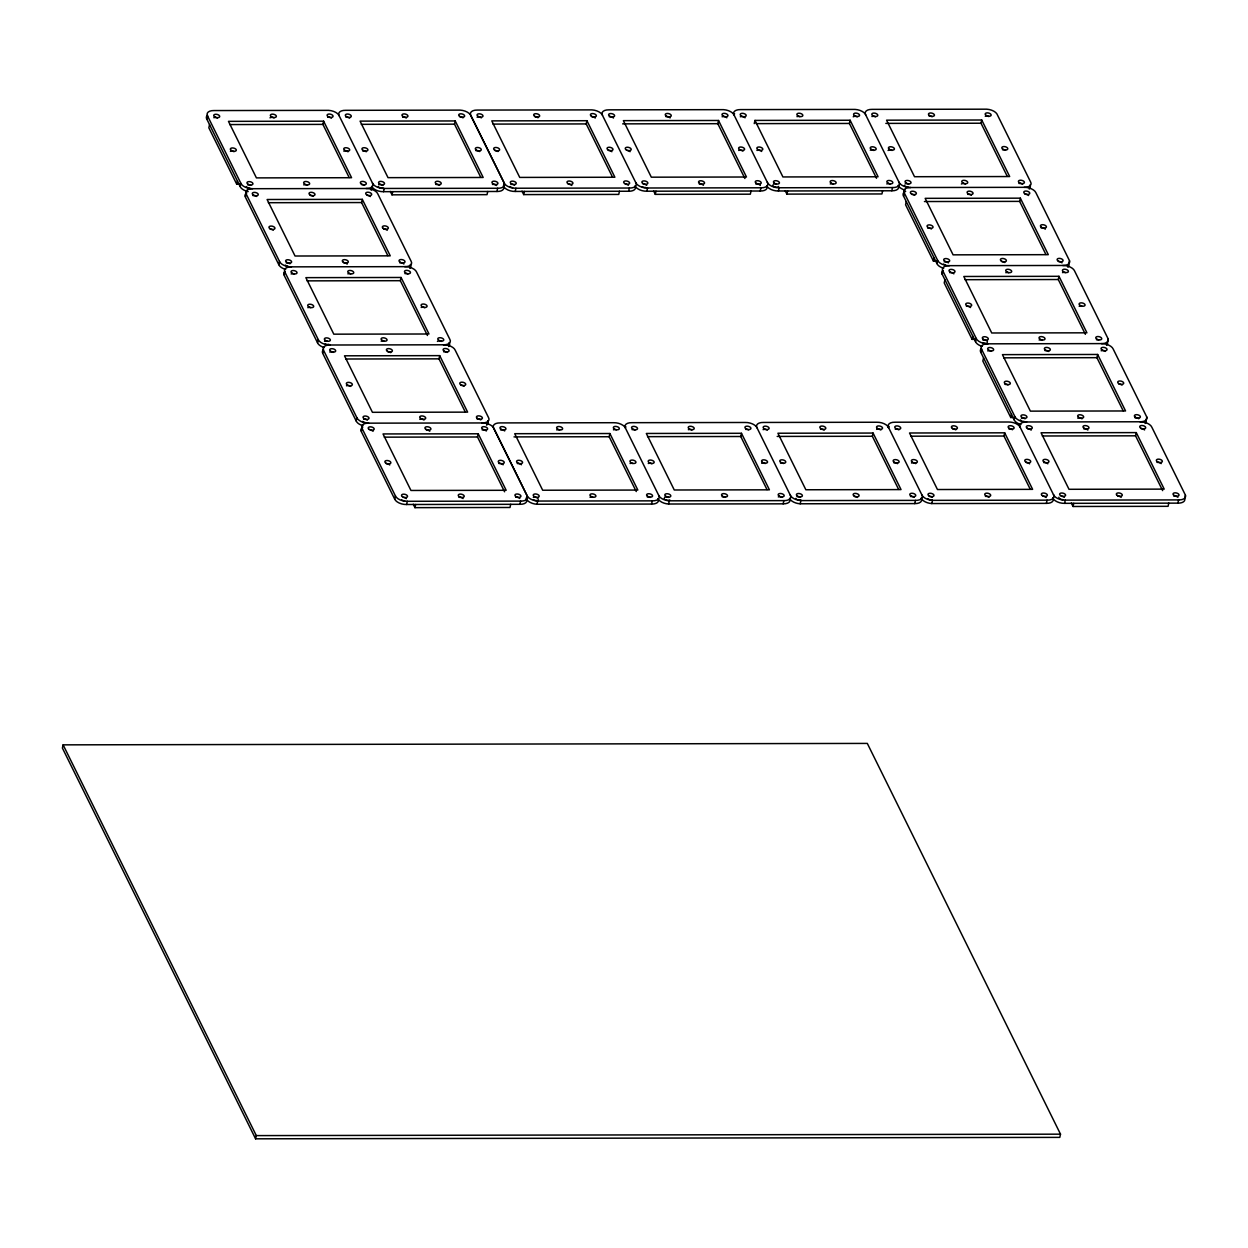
<?xml version="1.0" encoding="UTF-8"?>
<svg xmlns="http://www.w3.org/2000/svg" width="1248" height="1248" viewBox="0 0 1248 1248"><rect width="100%" height="100%" fill="white"/><g stroke="black" fill="none" stroke-linecap="round" stroke-linejoin="round"><path stroke-width="1.5" d="M285.652 269.428A9.251 4.883 12.6 0 1 278.788 264.654L245.497 197.34L245.887 193.409A9.251 4.883 12.6 0 1 251.503 188.713L366.038 188.495A9.157 4.836 12.6 0 1 377.801 193.877L411.107 261.222A9.157 4.836 12.6 0 1 404.68 266.651M324.402 347.584A9.251 4.883 12.6 0 1 317.538 342.81L284.248 275.496L284.638 271.565A9.251 4.883 12.6 0 1 290.254 266.869L291.47 266.854M363.043 425.74A9.251 4.883 12.6 0 1 356.179 420.95L322.889 353.652L323.279 349.705A9.251 4.883 12.6 0 1 328.895 345.01L443.43 344.791A9.157 4.836 12.6 0 1 455.208 350.189L488.498 417.534A9.157 4.836 12.6 0 1 482.071 422.947L367.427 423.166A9.251 4.883 12.6 0 0 361.795 427.861L361.421 431.792L394.696 499.106A9.251 4.883 12.6 0 0 406.567 504.504L519.886 504.301A9.142 4.836 12.6 0 0 526.297 498.888L527.108 495.628L493.834 428.329A9.157 4.836 12.6 0 0 481.962 422.947M248.196 191.584A9.142 4.836 12.6 0 1 240.146 186.529L240.864 183.316L207.589 116.017A9.251 4.883 12.6 0 1 214.016 110.557L328.583 110.354A9.251 4.883 12.6 0 1 338.816 115.066L372.466 183.082A9.157 4.836 12.6 0 0 384.228 188.464L497.64 188.261A9.157 4.836 12.6 0 0 504.067 182.848A9.157 4.836 12.6 0 0 515.939 188.23L629.351 188.027A9.157 4.836 12.6 0 0 635.778 182.614A9.157 4.836 12.6 0 0 647.54 187.996L760.937 187.793A9.157 4.836 12.6 0 0 767.364 182.38A9.157 4.836 12.6 0 0 779.126 187.762L892.538 187.559A9.157 4.836 12.6 0 0 898.966 182.146A9.157 4.836 12.6 0 0 910.728 187.528L1024.14 187.325A9.251 4.883 12.6 0 1 1035.902 192.722L1069.52 260.754L1068.803 263.968A9.251 4.883 12.6 0 1 1067.851 267.181M635.778 182.614L602.113 114.598A9.251 4.883 12.6 0 0 591.895 109.886L477.329 110.074A9.251 4.883 12.6 0 0 470.902 115.549L504.176 182.848L503.459 186.061A9.142 4.836 12.6 0 0 515.221 191.443L628.633 191.24A9.142 4.836 12.6 0 0 635.045 185.827A9.142 4.836 12.6 0 0 646.823 191.209L760.219 191.006A9.142 4.836 12.6 0 0 766.646 185.593A9.142 4.836 12.6 0 0 778.409 190.975L891.821 190.772A9.142 4.836 12.6 0 0 898.248 185.359A9.142 4.836 12.6 0 0 905.034 190.117M943.675 268.273A9.142 4.836 12.6 0 1 936.889 263.5L903.583 196.154L904.301 192.941A9.157 4.836 12.6 0 1 910.728 187.528M936.889 263.5L937.591 260.286L904.301 192.941M982.316 346.414A9.142 4.836 12.6 0 1 975.515 341.656L942.224 274.31L942.942 271.097A9.157 4.836 12.6 0 1 949.369 265.668L1063.904 265.465A9.251 4.883 12.6 0 0 1069.52 260.754M975.515 341.656L976.232 338.442L942.942 271.097M1020.958 424.57A9.142 4.836 12.6 0 1 1014.156 419.796L980.866 352.451L981.583 349.237A9.157 4.836 12.6 0 1 988.01 343.824L1102.546 343.606A9.251 4.883 12.6 0 0 1108.162 338.91L1074.544 270.878A9.251 4.883 12.6 0 0 1062.688 265.481M1014.156 419.796L1014.874 416.582L981.583 349.237M63.118 744.853L62.4 748.067L255.59 1138.816L1059.786 1137.38L1060.504 1134.167L867.313 743.418L63.118 744.853L256.308 1135.602L255.59 1138.816M240.146 186.529L206.872 119.231L207.589 116.017M209.555 124.628L208.837 127.795L236.746 184.236L240.583 184.236M236.746 184.236L237.448 181.069M278.788 264.654L279.505 261.44L245.887 193.409M349.159 177.512L322.904 124.394L323.622 121.181L228.462 121.352L256.417 177.887L351.577 177.715L323.622 121.181M317.538 342.81L318.256 339.596L284.638 271.565M387.832 255.637L361.592 202.55L362.31 199.337L267.103 199.508L295.043 256.012L390.25 255.84L362.31 199.337M371.171 190.211A9.142 4.836 12.6 0 0 371.748 186.295A9.142 4.836 12.6 0 0 383.51 191.677L384.228 188.464M487.734 191.49L487.032 194.657L391.981 194.828L392.699 191.662M356.179 420.95L356.897 417.752L323.279 349.705M427.44 335.494L400.343 280.691L401.06 277.477L305.869 277.649L333.809 334.168L429 333.996L401.06 277.477M480.761 177.278L454.506 124.16L455.224 120.947L360.064 121.118L388.019 177.653L483.179 177.481L455.224 120.947M394.696 499.106L395.413 495.893L361.795 427.861M465.239 411.934L438.984 358.847L439.702 355.633L344.495 355.805L372.434 412.308L467.641 412.136L439.702 355.633M406.567 504.504L407.285 501.29L520.603 501.103A9.157 4.836 12.6 0 0 527.03 495.674L493.724 428.329A9.157 4.836 12.6 0 1 500.261 422.916L613.673 422.713A9.157 4.836 12.6 0 1 625.435 428.095L659.084 496.111A9.251 4.883 12.6 0 0 669.302 500.822L783.869 500.62A9.251 4.883 12.6 0 0 790.296 495.16L757.037 427.861A9.157 4.836 12.6 0 0 745.259 422.479L631.862 422.682A9.157 4.836 12.6 0 0 625.435 428.095M510.697 504.317L509.995 507.484L414.944 507.655L415.662 504.488M383.51 191.677L496.922 191.474L497.64 188.261M515.221 191.443L515.939 188.23M619.445 191.256L618.743 194.423L523.692 194.594L524.41 191.428M504.598 491.79L477.516 436.987L478.234 433.789L383.027 433.945L410.966 490.464L506.173 490.292L478.234 433.789M612.472 177.044L586.217 123.926L586.934 120.713L491.774 120.884L519.73 177.419L614.89 177.247L586.934 120.713M519.886 504.301L520.603 501.103M1052.782 497.905A9.251 4.883 12.6 0 1 1046.354 503.365L931.772 503.552A9.251 4.883 12.6 0 1 921.18 498.139A9.251 4.883 12.6 0 1 914.753 503.599L800.186 503.786A9.251 4.883 12.6 0 1 789.578 498.373A9.251 4.883 12.6 0 1 783.151 503.833L668.585 504.02A9.251 4.883 12.6 0 1 657.992 498.607A9.251 4.883 12.6 0 1 651.565 504.067L536.983 504.254L537.716 501.056L652.283 500.854A9.251 4.883 12.6 0 0 658.71 495.394M628.633 191.24L629.351 188.027M646.823 191.209L647.54 187.996M751.046 191.022L750.329 194.189L655.294 194.36L655.996 191.194M636.262 491.556L609.164 436.738L609.882 433.524L514.722 433.696L542.677 490.23L637.837 490.058L609.882 433.524M744.916 178.511L717.803 123.692L718.52 120.479L623.376 120.65L651.316 177.185L746.476 177.013L718.52 120.479M651.565 504.067L652.283 500.854M668.585 504.02L669.302 500.822M754.244 123.63L754.962 120.416L850.122 120.245L878.077 176.779L782.917 176.951L754.962 120.416M760.219 191.006L760.937 187.793M778.409 190.975L779.126 187.762M882.632 190.788L881.93 193.955L786.895 194.111L787.597 190.96M767.021 489.606L740.75 436.504L741.468 433.29L646.324 433.462L674.279 489.996L769.423 489.824L741.468 433.29M876.517 178.277L849.404 123.458L850.122 120.245M783.151 503.833L783.869 500.62M800.186 503.786L800.904 500.588L915.47 500.386A9.251 4.883 12.6 0 0 921.898 494.926L888.623 427.627A9.157 4.836 12.6 0 0 876.86 422.245L763.448 422.448A9.157 4.836 12.6 0 0 757.021 427.861M891.821 190.772L892.538 187.559M906.282 201.614L905.58 204.766L933.473 261.206L937.31 261.206M898.607 489.372L872.352 436.27L873.07 433.056L777.91 433.228L805.865 489.762L901.025 489.59L873.07 433.056M933.473 261.206L934.19 258.055M944.923 279.755L944.206 282.922L972.114 339.362L975.952 339.347M1007.261 176.327L981.006 123.224L981.724 120.011L886.564 120.182L914.519 176.717L1009.679 176.545L981.724 120.011M914.753 503.599L915.47 500.386M931.772 503.552L932.49 500.354L1047.072 500.152A9.251 4.883 12.6 0 0 1053.499 494.692A9.157 4.836 12.6 0 0 1065.293 500.12L1179.812 499.902A9.251 4.883 12.6 0 0 1185.444 495.206L1151.826 427.175A9.251 4.883 12.6 0 0 1139.97 421.777L1026.652 421.98A9.157 4.836 12.6 0 1 1014.874 416.582M972.114 339.362L972.832 336.196M983.564 357.911L982.847 361.062L1010.755 417.518L1014.593 417.503M1045.886 254.452L1019.632 201.38L1020.349 198.167L925.158 198.338L953.098 254.842L1048.304 254.67L1020.349 198.167M1030.208 489.138L1003.954 436.036L1004.671 432.822L909.511 432.994L937.466 489.528L1032.626 489.356L1004.671 432.822M1010.755 417.518L1011.473 414.352M1085.37 334.324L1058.273 279.521L1058.99 276.307L963.799 276.479L991.739 332.982L1086.93 332.826L1058.99 276.307M1046.354 503.365L1047.072 500.152M1052.797 497.952A9.142 4.836 12.6 0 0 1064.56 503.334L1065.293 500.12M1123.169 410.764L1096.914 357.677L1097.632 354.463L1002.44 354.635L1030.38 411.138L1125.571 410.966L1097.632 354.463M1168.783 503.147L1168.081 506.314L1073.046 506.485L1073.748 503.318M1162.652 490.62L1135.555 435.817L1136.273 432.604L1041.066 432.775L1069.006 489.294L1164.212 489.122L1136.273 432.604M1064.56 503.334L1177.878 503.131L1178.611 499.918M1106.492 345.322A9.251 4.883 12.6 0 0 1107.444 342.124L1108.162 338.91M1145.118 423.478A9.251 4.883 12.6 0 0 1146.085 420.264L1146.803 417.066L1113.185 349.019A9.251 4.883 12.6 0 0 1101.329 343.621M1177.878 503.131A9.251 4.883 12.6 0 0 1184.711 498.42L1185.444 495.206M1139.97 421.777L1141.171 421.762A9.251 4.883 12.6 0 0 1146.803 417.066M229.694 124.566L322.904 124.394M361.28 124.332L454.506 124.16M492.991 124.098L586.217 123.926M622.658 123.864L717.803 123.692M756.194 123.63L849.404 123.458M885.846 123.396L981.006 123.224M268.336 202.706L361.592 202.55M924.44 201.536L1019.632 201.38M307.086 280.862L400.343 280.691M965.016 279.692L1058.273 279.521M345.727 359.003L438.984 358.847M1003.657 357.833L1096.914 357.677M384.244 437.159L477.516 436.987M514.004 436.894L609.164 436.738M647.54 436.66L740.75 436.504M777.192 436.426L872.352 436.27M910.728 436.192L1003.954 436.036M1042.298 435.989L1135.555 435.817M256.308 1135.602L1060.504 1134.167M898.966 182.146L865.316 114.114A9.251 4.883 12.6 0 0 855.083 109.418L740.516 109.606A9.251 4.883 12.6 0 0 734.089 115.081L767.364 182.38M734.089 115.081L733.715 114.364A9.251 4.883 12.6 0 0 723.497 109.652L608.93 109.84A9.251 4.883 12.6 0 0 602.503 115.315M921.898 494.926L922.272 495.643A9.251 4.883 12.6 0 0 932.49 500.354M790.296 495.16L790.686 495.877A9.251 4.883 12.6 0 0 800.904 500.588M1071.346 503.069L1073.046 506.485M888.623 427.627A9.157 4.836 12.6 0 1 895.05 422.214L1008.446 422.011A9.157 4.836 12.6 0 1 1020.224 427.393L1053.515 494.738M785.195 190.694L786.895 194.111M653.609 190.928L655.294 194.36M522.007 191.162L523.692 194.594M504.067 182.848L470.402 114.832A9.251 4.883 12.6 0 0 460.184 110.12L345.618 110.323A9.251 4.883 12.6 0 0 339.191 115.783M390.296 191.396L391.981 194.828M413.26 504.239L414.944 507.655M632.081 429.686A3.058 1.607 12.6 0 1 635.06 429.998M745.664 429.437A3.058 1.607 12.6 0 1 748.66 429.874M778.3 496.938A3.058 1.607 12.6 0 1 781.903 497.203M669.739 499.855A3.058 1.607 12.6 0 1 665.668 499.855M664.544 499.091A3.058 1.607 12.6 0 1 664.217 498.654M664.466 497.437A3.058 1.607 12.6 0 1 668.538 497.437M722.249 496.876A3.058 1.607 12.6 0 1 725.244 497.312M648.305 463.492A3.058 1.607 12.6 0 1 651.908 463.757M688.35 429.718A3.058 1.607 12.6 0 1 691.954 429.983M761.67 463.273A3.058 1.607 12.6 0 1 765.289 463.538M625.295 427.393A9.142 4.836 12.6 0 1 625.981 426.925M536.983 504.254A9.251 4.883 12.6 0 1 526.391 498.841L527.03 495.674L527.483 496.345A9.251 4.883 12.6 0 0 537.716 501.056M500.495 429.92A3.058 1.607 12.6 0 1 504.676 430.95M613.454 429.842A3.058 1.607 12.6 0 1 616.34 429.827M647.306 497A3.058 1.607 12.6 0 1 650.302 497.437M538.418 499.73A3.058 1.607 12.6 0 1 533.426 499.746M533.333 497.406A3.058 1.607 12.6 0 1 538.06 498.436M590.039 497.281A3.058 1.607 12.6 0 1 592.925 497.281M517.312 463.554A3.058 1.607 12.6 0 1 521.43 464.755M556.748 429.952A3.058 1.607 12.6 0 1 559.634 429.952M630.084 463.507A3.058 1.607 12.6 0 1 632.954 463.507M1020.209 427.393A9.157 4.836 12.6 0 1 1026.652 421.98M1062.953 499.621A3.058 1.607 12.6 0 1 1059.458 498.498M1058.912 497.609A3.058 1.607 12.6 0 1 1058.928 497.188M1061.596 496.236A3.058 1.607 12.6 0 1 1064.326 497.344M1027.728 428.875A3.058 1.607 12.6 0 1 1031.144 430.139M1141.124 428.704A3.058 1.607 12.6 0 1 1144.541 429.967M1173.76 496.096A3.058 1.607 12.6 0 1 1177.878 497.297M1157.083 462.415A3.058 1.607 12.6 0 1 1161.202 463.616M1117.756 496.111A3.058 1.607 12.6 0 1 1121.156 497.375M1043.702 462.618A3.058 1.607 12.6 0 1 1047.821 463.819M1083.716 428.844A3.058 1.607 12.6 0 1 1087.835 430.045M865.691 114.847A9.251 4.883 12.6 0 1 872.118 109.372L986.684 109.184A9.251 4.883 12.6 0 1 996.902 113.88L1030.567 181.912A9.157 4.836 12.6 0 1 1024.14 187.325M1029.834 185.125A9.142 4.836 12.6 0 1 1029.257 189.041M1018.961 183.518A3.058 1.607 12.6 0 1 1022.611 184.158M908.17 187.06A3.058 1.607 12.6 0 1 905.892 186.56M905.252 186.202A3.058 1.607 12.6 0 1 904.457 185.344M905.159 183.862A3.058 1.607 12.6 0 1 908.762 184.127M871.915 116.532A3.058 1.607 12.6 0 1 875.519 116.797M985.28 116.298A3.058 1.607 12.6 0 1 988.884 116.563M929.183 116.251A3.058 1.607 12.6 0 1 932.178 116.688M1002.518 149.807A3.058 1.607 12.6 0 1 1005.514 150.244M961.397 184.018A3.058 1.607 12.6 0 1 965.468 184.018M888.077 150.478A3.058 1.607 12.6 0 1 892.148 150.462M252.642 188.698A9.157 4.836 12.6 0 1 240.864 183.316M372.466 183.082A9.157 4.836 12.6 0 1 366.038 188.495M206.872 119.231A9.251 4.883 12.6 0 1 207.449 115.3M361.561 184.61A3.058 1.607 12.6 0 1 364.525 185.344M250.084 188.23A3.058 1.607 12.6 0 1 246.355 186.529M247.681 184.876A3.058 1.607 12.6 0 1 250.676 185.312M213.829 117.702A3.058 1.607 12.6 0 1 217.433 117.967M327.803 117.296A3.058 1.607 12.6 0 1 331.438 118.092M270.02 117.858A3.058 1.607 12.6 0 1 274.092 117.858M343.824 151.164A3.058 1.607 12.6 0 1 348.052 151.772M303.779 184.922A3.058 1.607 12.6 0 1 307.382 185.188M230.443 151.367A3.058 1.607 12.6 0 1 234.047 151.632M361.093 431.075A9.251 4.883 12.6 0 1 362.731 427.393M407.285 501.29A9.251 4.883 12.6 0 1 395.413 495.893M482.165 429.967A3.058 1.607 12.6 0 1 486.346 430.997M515.658 497.266A3.058 1.607 12.6 0 1 519.792 498.467M404.68 500.791A3.058 1.607 12.6 0 1 401.762 499.949M403.759 497.437A3.058 1.607 12.6 0 1 406.396 498.638M370.422 430.108A3.058 1.607 12.6 0 1 373.043 431.309M386.318 463.726A3.058 1.607 12.6 0 1 389.719 464.989M426.364 429.952A3.058 1.607 12.6 0 1 429.764 431.215M498.982 463.585A3.058 1.607 12.6 0 1 500.479 463.585M501.259 463.757A3.058 1.607 12.6 0 1 503.116 464.786M458.968 497.344A3.058 1.607 12.6 0 1 463.086 498.545M322.561 352.919A9.251 4.883 12.6 0 1 323.513 349.721M368.753 423.15A9.251 4.883 12.6 0 1 356.897 417.752M443.633 351.811A3.058 1.607 12.6 0 1 447.283 352.451M477.142 419.11A3.058 1.607 12.6 0 1 480.776 419.905M365.368 422.588A3.058 1.607 12.6 0 1 364.603 422.417M363.87 422.152A3.058 1.607 12.6 0 1 362.747 421.387M363.745 419.281A3.058 1.607 12.6 0 1 367.38 420.077M329.8 352.123A3.058 1.607 12.6 0 1 333.403 352.388M346.476 385.804A3.058 1.607 12.6 0 1 350.704 386.428M387.847 351.811A3.058 1.607 12.6 0 1 390.749 352.654M461.183 385.367A3.058 1.607 12.6 0 1 464.1 386.225M419.827 419.375A3.058 1.607 12.6 0 1 424.07 419.999M487.781 420.748A9.142 4.836 12.6 0 1 486.517 425.131M245.17 196.622A9.251 4.883 12.6 0 1 246.808 192.941M279.505 261.44A9.251 4.883 12.6 0 0 291.361 266.854L404.789 266.651A9.157 4.836 12.6 0 1 416.567 272.033L449.857 339.378A9.157 4.836 12.6 0 1 443.43 344.791M367.692 195.437A3.058 1.607 12.6 0 1 370.438 196.56M399.75 262.813A3.058 1.607 12.6 0 1 403.868 264.014M287.976 266.292A3.058 1.607 12.6 0 1 285.355 265.091M286.354 262.985A3.058 1.607 12.6 0 1 289.973 263.78M253.001 195.655A3.058 1.607 12.6 0 1 256.636 196.451M270.395 229.273A3.058 1.607 12.6 0 1 273.312 230.131M310.44 195.515A3.058 1.607 12.6 0 1 313.357 196.357M383.776 229.07A3.058 1.607 12.6 0 1 387.192 230.334M343.762 262.844A3.058 1.607 12.6 0 1 347.162 264.108M410.389 264.436A9.142 4.836 12.6 0 1 409.812 268.351M492.461 184.454A3.058 1.607 12.6 0 1 496.657 185.5M382.996 187.762A3.058 1.607 12.6 0 1 378.269 186.732M378.659 184.813A3.058 1.607 12.6 0 1 382.902 185.422M346.024 117.296A3.058 1.607 12.6 0 1 349.658 118.092M460.106 117.016A3.058 1.607 12.6 0 1 463.024 117.858M402.683 117.187A3.058 1.607 12.6 0 1 406.318 117.983M476.018 150.743A3.058 1.607 12.6 0 1 479.653 151.538M435.973 184.517A3.058 1.607 12.6 0 1 439.608 185.312M362.653 150.961A3.058 1.607 12.6 0 1 366.272 151.757M503.677 186.779A9.142 4.836 12.6 0 1 496.922 191.474M625.622 184.158A3.058 1.607 12.6 0 1 628.368 185.266M512.616 187.699A3.058 1.607 12.6 0 1 509.98 186.498M510.978 184.392A3.058 1.607 12.6 0 1 514.613 185.188M477.126 117.234A3.058 1.607 12.6 0 1 481.369 117.858M591.817 116.782A3.058 1.607 12.6 0 1 595.234 118.03M535.111 116.891A3.058 1.607 12.6 0 1 538.028 117.749M608.447 150.462A3.058 1.607 12.6 0 1 611.863 151.726M568.402 184.22A3.058 1.607 12.6 0 1 571.818 185.484M495.082 150.665A3.058 1.607 12.6 0 1 497.983 151.523M283.92 274.778A9.251 4.883 12.6 0 1 284.872 271.565M330.112 344.994A9.251 4.883 12.6 0 1 318.256 339.596M404.992 273.671A3.058 1.607 12.6 0 1 407.987 273.967M437.424 341.406A3.058 1.607 12.6 0 1 441.496 341.406M328.832 344.261A3.058 1.607 12.6 0 1 325.229 343.996M324.496 341.312A3.058 1.607 12.6 0 1 327.366 341.297M291.158 273.983A3.058 1.607 12.6 0 1 294.029 273.967M307.835 307.663A3.058 1.607 12.6 0 1 310.705 307.648M347.88 273.889A3.058 1.607 12.6 0 1 350.75 273.889M421.216 307.46A3.058 1.607 12.6 0 1 424.819 307.726M381.186 341.219A3.058 1.607 12.6 0 1 384.072 341.219M449.14 342.592A9.142 4.836 12.6 0 1 448.562 346.507M1024.312 421.481A3.058 1.607 12.6 0 1 1022.767 421.309M1021.348 420.748A3.058 1.607 12.6 0 1 1020.443 419.905M1021.504 418.158A3.058 1.607 12.6 0 1 1025.154 418.798M987.776 350.953A3.058 1.607 12.6 0 1 991.38 351.218M1101.173 350.782A3.058 1.607 12.6 0 1 1105.4 351.406M1135.118 417.94A3.058 1.607 12.6 0 1 1138.753 418.735M1119.16 384.197A3.058 1.607 12.6 0 1 1122.077 385.055M1077.788 418.205A3.058 1.607 12.6 0 1 1082.032 418.813M1005.061 384.462A3.058 1.607 12.6 0 1 1008.056 384.899M1045.075 350.688A3.058 1.607 12.6 0 1 1048.71 351.484M980.866 352.451A9.142 4.836 12.6 0 1 981.443 348.535M886.798 183.955A3.058 1.607 12.6 0 1 890.354 184.064M778.643 186.436A3.058 1.607 12.6 0 1 773.666 186.436M773.167 186.03A3.058 1.607 12.6 0 1 772.73 185.141M773.557 184.096A3.058 1.607 12.6 0 1 776.443 184.096M740.314 116.766A3.058 1.607 12.6 0 1 745.056 117.796M853.226 116.813A3.058 1.607 12.6 0 1 857.298 116.797M796.973 116.657A3.058 1.607 12.6 0 1 799.859 116.641M870.308 150.212A3.058 1.607 12.6 0 1 873.928 150.478M830.263 183.986A3.058 1.607 12.6 0 1 833.149 183.986M756.943 150.431A3.058 1.607 12.6 0 1 761.67 151.46M733.949 114.364A9.251 4.883 12.6 0 1 734.635 113.88M949.369 265.684A9.157 4.836 12.6 0 1 937.591 260.286M945.485 265.013A3.058 1.607 12.6 0 1 943.535 264.046M944.221 261.862A3.058 1.607 12.6 0 1 948.402 262.907M911.82 194.423A3.058 1.607 12.6 0 1 914.737 195.281M1025.216 194.251A3.058 1.607 12.6 0 1 1028.617 195.515M1058.554 261.581A3.058 1.607 12.6 0 1 1061.954 262.844M1041.16 227.963A3.058 1.607 12.6 0 1 1045.278 229.164M1001.832 261.674A3.058 1.607 12.6 0 1 1004.749 262.517M927.779 228.166A3.058 1.607 12.6 0 1 931.414 228.961M967.808 194.392A3.058 1.607 12.6 0 1 971.428 195.187M903.583 196.154A9.142 4.836 12.6 0 1 905.658 191.381M988.01 343.824A9.157 4.836 12.6 0 1 976.232 338.442M987.34 342.732A3.058 1.607 12.6 0 1 982.706 342.592M982.862 340.018A3.058 1.607 12.6 0 1 987.418 341.484M949.744 272.626A3.058 1.607 12.6 0 1 953.862 273.842M1062.532 272.626A3.058 1.607 12.6 0 1 1065.402 272.626M1096.477 339.799A3.058 1.607 12.6 0 1 1098.739 339.955M1079.192 306.29A3.058 1.607 12.6 0 1 1082.063 306.275M1039.147 340.049A3.058 1.607 12.6 0 1 1042.018 340.049M966.42 306.306A3.058 1.607 12.6 0 1 970.538 307.523M1005.826 272.719A3.058 1.607 12.6 0 1 1008.712 272.719M942.224 274.31A9.142 4.836 12.6 0 1 942.802 270.395M755.773 183.986A3.058 1.607 12.6 0 1 760.328 185.468M645.7 187.465A3.058 1.607 12.6 0 1 642.065 186.67M643.297 184.111A3.058 1.607 12.6 0 1 646.698 185.359M609.336 116.828A3.058 1.607 12.6 0 1 613.454 118.03M722.093 116.766A3.058 1.607 12.6 0 1 726.82 117.796M665.995 116.719A3.058 1.607 12.6 0 1 670.114 117.92M738.722 150.446A3.058 1.607 12.6 0 1 742.966 151.07M699.286 184.049A3.058 1.607 12.6 0 1 703.404 185.25M627.448 150.493A3.058 1.607 12.6 0 1 630.084 151.694M895.268 429.218A3.058 1.607 12.6 0 1 898.919 429.858M1008.852 428.969A3.058 1.607 12.6 0 1 1012.487 429.749M1042.813 496.236A3.058 1.607 12.6 0 1 1046.214 497.5M931.85 499.824A3.058 1.607 12.6 0 1 927.732 498.623M929.448 496.47A3.058 1.607 12.6 0 1 932.365 497.312M985.436 496.408A3.058 1.607 12.6 0 1 989.071 497.203M911.492 463.024A3.058 1.607 12.6 0 1 915.736 463.632M952.864 429.016A3.058 1.607 12.6 0 1 955.781 429.874M1026.199 462.571A3.058 1.607 12.6 0 1 1029.6 463.835M887.968 427.471A9.142 4.836 12.6 0 1 889.169 426.457M763.105 429.655A3.058 1.607 12.6 0 1 767.333 430.092M876.642 429.374A3.058 1.607 12.6 0 1 880.885 429.983M910.494 496.532A3.058 1.607 12.6 0 1 914.129 497.328M800.873 499.886A3.058 1.607 12.6 0 1 797.987 499.902M796.63 499.278A3.058 1.607 12.6 0 1 795.818 498.42M797.129 496.766A3.058 1.607 12.6 0 1 800.14 497.203M854.552 496.579A3.058 1.607 12.6 0 1 857.47 497.437M780.499 463.086A3.058 1.607 12.6 0 1 783.51 463.523M820.544 429.312A3.058 1.607 12.6 0 1 824.179 430.108M893.88 462.868A3.058 1.607 12.6 0 1 897.515 463.663M632.658 429.047A3.058 1.607 12.6 0 0 637.51 428.813A3.058 1.607 12.6 0 0 633.485 426.379A3.058 1.607 12.6 0 0 632.658 429.047M779.111 496.064A3.058 1.607 12.6 0 0 784.103 496.049A3.058 1.607 12.6 0 0 780.343 493.49A3.058 1.607 12.6 0 0 779.111 496.064M745.867 428.735A3.058 1.607 12.6 0 0 750.859 428.719A3.058 1.607 12.6 0 0 747.1 426.161A3.058 1.607 12.6 0 0 745.867 428.735M665.746 496.298A3.058 1.607 12.6 0 0 670.738 496.283A3.058 1.607 12.6 0 0 666.978 493.724A3.058 1.607 12.6 0 0 665.746 496.298M722.452 496.174A3.058 1.607 12.6 0 0 727.444 496.174A3.058 1.607 12.6 0 0 723.684 493.615A3.058 1.607 12.6 0 0 722.452 496.174M649.116 462.618A3.058 1.607 12.6 0 0 654.108 462.602A3.058 1.607 12.6 0 0 650.348 460.044A3.058 1.607 12.6 0 0 649.116 462.618M689.161 428.844A3.058 1.607 12.6 0 0 694.153 428.828A3.058 1.607 12.6 0 0 690.394 426.27A3.058 1.607 12.6 0 0 689.161 428.844M762.497 462.4A3.058 1.607 12.6 0 0 767.473 462.384A3.058 1.607 12.6 0 0 763.714 459.826A3.058 1.607 12.6 0 0 762.497 462.4M501.056 429.281A3.058 1.607 12.6 0 0 505.924 429.047A3.058 1.607 12.6 0 0 501.899 426.613A3.058 1.607 12.6 0 0 501.056 429.281M647.525 496.298A3.058 1.607 12.6 0 0 652.501 496.283A3.058 1.607 12.6 0 0 648.742 493.724A3.058 1.607 12.6 0 0 647.525 496.298M614.281 428.969A3.058 1.607 12.6 0 0 619.258 428.953A3.058 1.607 12.6 0 0 615.498 426.395A3.058 1.607 12.6 0 0 614.281 428.969M534.16 496.532A3.058 1.607 12.6 0 0 539.136 496.517A3.058 1.607 12.6 0 0 535.376 493.958A3.058 1.607 12.6 0 0 534.16 496.532M590.866 496.408A3.058 1.607 12.6 0 0 595.842 496.408A3.058 1.607 12.6 0 0 592.082 493.849A3.058 1.607 12.6 0 0 590.866 496.408M517.53 462.852A3.058 1.607 12.6 0 0 522.506 462.836A3.058 1.607 12.6 0 0 518.747 460.278A3.058 1.607 12.6 0 0 517.53 462.852M557.575 429.078A3.058 1.607 12.6 0 0 562.552 429.078A3.058 1.607 12.6 0 0 558.792 426.504A3.058 1.607 12.6 0 0 557.575 429.078M630.895 462.634A3.058 1.607 12.6 0 0 635.887 462.618A3.058 1.607 12.6 0 0 632.128 460.06A3.058 1.607 12.6 0 0 630.895 462.634M1060.706 495.674A3.058 1.607 12.6 0 0 1065.574 495.44A3.058 1.607 12.6 0 0 1061.549 493.007A3.058 1.607 12.6 0 0 1060.706 495.674M1140.625 428.048A3.058 1.607 12.6 0 0 1145.617 428.048A3.058 1.607 12.6 0 0 1141.842 425.49A3.058 1.607 12.6 0 0 1140.625 428.048M1027.229 428.236A3.058 1.607 12.6 0 0 1032.221 428.22A3.058 1.607 12.6 0 0 1028.461 425.662A3.058 1.607 12.6 0 0 1027.229 428.236M1173.962 495.394A3.058 1.607 12.6 0 0 1178.954 495.378A3.058 1.607 12.6 0 0 1175.195 492.82A3.058 1.607 12.6 0 0 1173.962 495.394M1157.286 461.713A3.058 1.607 12.6 0 0 1162.278 461.698A3.058 1.607 12.6 0 0 1158.518 459.139A3.058 1.607 12.6 0 0 1157.286 461.713M1117.241 495.472A3.058 1.607 12.6 0 0 1122.233 495.472A3.058 1.607 12.6 0 0 1118.473 492.913A3.058 1.607 12.6 0 0 1117.241 495.472M1043.905 461.916A3.058 1.607 12.6 0 0 1048.897 461.9A3.058 1.607 12.6 0 0 1045.138 459.342A3.058 1.607 12.6 0 0 1043.905 461.916M1083.935 428.142A3.058 1.607 12.6 0 0 1088.911 428.126A3.058 1.607 12.6 0 0 1085.152 425.568A3.058 1.607 12.6 0 0 1083.935 428.142M1019.538 182.894A3.058 1.607 12.6 0 0 1024.39 182.66A3.058 1.607 12.6 0 0 1020.365 180.211A3.058 1.607 12.6 0 0 1019.538 182.894M872.742 115.658A3.058 1.607 12.6 0 0 877.718 115.643A3.058 1.607 12.6 0 0 873.959 113.084A3.058 1.607 12.6 0 0 872.742 115.658M905.97 182.988A3.058 1.607 12.6 0 0 910.962 182.988A3.058 1.607 12.6 0 0 907.202 180.43A3.058 1.607 12.6 0 0 905.97 182.988M986.107 115.424A3.058 1.607 12.6 0 0 991.084 115.424A3.058 1.607 12.6 0 0 987.324 112.866A3.058 1.607 12.6 0 0 986.107 115.424M929.401 115.549A3.058 1.607 12.6 0 0 934.378 115.534A3.058 1.607 12.6 0 0 930.618 112.975A3.058 1.607 12.6 0 0 929.401 115.549M1002.737 149.105A3.058 1.607 12.6 0 0 1007.713 149.105A3.058 1.607 12.6 0 0 1003.954 146.546A3.058 1.607 12.6 0 0 1002.737 149.105M962.692 182.879A3.058 1.607 12.6 0 0 967.668 182.863A3.058 1.607 12.6 0 0 963.908 180.305A3.058 1.607 12.6 0 0 962.692 182.879M889.356 149.323A3.058 1.607 12.6 0 0 894.348 149.323A3.058 1.607 12.6 0 0 890.573 146.749A3.058 1.607 12.6 0 0 889.356 149.323M361.452 184.064A3.058 1.607 12.6 0 0 366.304 183.83A3.058 1.607 12.6 0 0 362.279 181.397A3.058 1.607 12.6 0 0 361.452 184.064M214.64 116.828A3.058 1.607 12.6 0 0 219.632 116.828A3.058 1.607 12.6 0 0 215.873 114.27A3.058 1.607 12.6 0 0 214.64 116.828M247.884 184.158A3.058 1.607 12.6 0 0 252.876 184.158A3.058 1.607 12.6 0 0 249.101 181.6A3.058 1.607 12.6 0 0 247.884 184.158M328.006 116.594A3.058 1.607 12.6 0 0 332.998 116.594A3.058 1.607 12.6 0 0 329.238 114.036A3.058 1.607 12.6 0 0 328.006 116.594M271.3 116.719A3.058 1.607 12.6 0 0 276.292 116.704A3.058 1.607 12.6 0 0 272.532 114.145A3.058 1.607 12.6 0 0 271.3 116.719M344.635 150.275A3.058 1.607 12.6 0 0 349.627 150.275A3.058 1.607 12.6 0 0 345.868 147.716A3.058 1.607 12.6 0 0 344.635 150.275M304.59 184.049A3.058 1.607 12.6 0 0 309.582 184.033A3.058 1.607 12.6 0 0 305.822 181.475A3.058 1.607 12.6 0 0 304.59 184.049M231.254 150.493A3.058 1.607 12.6 0 0 236.246 150.493A3.058 1.607 12.6 0 0 232.487 147.935A3.058 1.607 12.6 0 0 231.254 150.493M482.742 429.328A3.058 1.607 12.6 0 0 487.594 429.094A3.058 1.607 12.6 0 0 483.569 426.66A3.058 1.607 12.6 0 0 482.742 429.328M402.48 496.735A3.058 1.607 12.6 0 0 407.456 496.72A3.058 1.607 12.6 0 0 403.697 494.161A3.058 1.607 12.6 0 0 402.48 496.735M515.876 496.564A3.058 1.607 12.6 0 0 520.853 496.548A3.058 1.607 12.6 0 0 517.093 493.99A3.058 1.607 12.6 0 0 515.876 496.564M369.143 429.406A3.058 1.607 12.6 0 0 374.119 429.39A3.058 1.607 12.6 0 0 370.36 426.832A3.058 1.607 12.6 0 0 369.143 429.406M385.819 463.086A3.058 1.607 12.6 0 0 390.796 463.07A3.058 1.607 12.6 0 0 387.036 460.512A3.058 1.607 12.6 0 0 385.819 463.086M425.864 429.312A3.058 1.607 12.6 0 0 430.841 429.312A3.058 1.607 12.6 0 0 427.081 426.738A3.058 1.607 12.6 0 0 425.864 429.312M499.2 462.883A3.058 1.607 12.6 0 0 504.176 462.868A3.058 1.607 12.6 0 0 500.417 460.309A3.058 1.607 12.6 0 0 499.2 462.883M459.17 496.642A3.058 1.607 12.6 0 0 464.162 496.642A3.058 1.607 12.6 0 0 460.403 494.083A3.058 1.607 12.6 0 0 459.17 496.642M444.21 351.187A3.058 1.607 12.6 0 0 449.077 350.953A3.058 1.607 12.6 0 0 445.052 348.504A3.058 1.607 12.6 0 0 444.21 351.187M363.948 418.579A3.058 1.607 12.6 0 0 368.94 418.579A3.058 1.607 12.6 0 0 365.18 416.021A3.058 1.607 12.6 0 0 363.948 418.579M477.344 418.408A3.058 1.607 12.6 0 0 482.336 418.408A3.058 1.607 12.6 0 0 478.577 415.849A3.058 1.607 12.6 0 0 477.344 418.408M330.611 351.25A3.058 1.607 12.6 0 0 335.603 351.25A3.058 1.607 12.6 0 0 331.843 348.676A3.058 1.607 12.6 0 0 330.611 351.25M347.287 384.93A3.058 1.607 12.6 0 0 352.279 384.93A3.058 1.607 12.6 0 0 348.52 382.356A3.058 1.607 12.6 0 0 347.287 384.93M387.332 351.172A3.058 1.607 12.6 0 0 392.324 351.156A3.058 1.607 12.6 0 0 388.565 348.598A3.058 1.607 12.6 0 0 387.332 351.172M460.668 384.727A3.058 1.607 12.6 0 0 465.66 384.727A3.058 1.607 12.6 0 0 461.9 382.169A3.058 1.607 12.6 0 0 460.668 384.727M420.654 418.501A3.058 1.607 12.6 0 0 425.63 418.486A3.058 1.607 12.6 0 0 421.871 415.927A3.058 1.607 12.6 0 0 420.654 418.501M366.818 194.891A3.058 1.607 12.6 0 0 371.67 194.641A3.058 1.607 12.6 0 0 367.645 192.208A3.058 1.607 12.6 0 0 366.818 194.891M286.556 262.283A3.058 1.607 12.6 0 0 291.548 262.283A3.058 1.607 12.6 0 0 287.789 259.724A3.058 1.607 12.6 0 0 286.556 262.283M399.953 262.111A3.058 1.607 12.6 0 0 404.945 262.096A3.058 1.607 12.6 0 0 401.185 259.537A3.058 1.607 12.6 0 0 399.953 262.111M253.219 194.953A3.058 1.607 12.6 0 0 258.196 194.938A3.058 1.607 12.6 0 0 254.436 192.379A3.058 1.607 12.6 0 0 253.219 194.953M269.896 228.634A3.058 1.607 12.6 0 0 274.888 228.618A3.058 1.607 12.6 0 0 271.112 226.06A3.058 1.607 12.6 0 0 269.896 228.634M309.941 194.86A3.058 1.607 12.6 0 0 314.933 194.86A3.058 1.607 12.6 0 0 311.158 192.301A3.058 1.607 12.6 0 0 309.941 194.86M383.276 228.431A3.058 1.607 12.6 0 0 388.268 228.415A3.058 1.607 12.6 0 0 384.509 225.857A3.058 1.607 12.6 0 0 383.276 228.431M343.247 262.205A3.058 1.607 12.6 0 0 348.239 262.189A3.058 1.607 12.6 0 0 344.479 259.631A3.058 1.607 12.6 0 0 343.247 262.205M493.038 183.83A3.058 1.607 12.6 0 0 497.905 183.596A3.058 1.607 12.6 0 0 493.88 181.163A3.058 1.607 12.6 0 0 493.038 183.83M346.242 116.594A3.058 1.607 12.6 0 0 351.218 116.594A3.058 1.607 12.6 0 0 347.459 114.036A3.058 1.607 12.6 0 0 346.242 116.594M379.486 183.924A3.058 1.607 12.6 0 0 384.462 183.924A3.058 1.607 12.6 0 0 380.702 181.366A3.058 1.607 12.6 0 0 379.486 183.924M459.607 116.36A3.058 1.607 12.6 0 0 464.584 116.36A3.058 1.607 12.6 0 0 460.824 113.802A3.058 1.607 12.6 0 0 459.607 116.36M402.901 116.485A3.058 1.607 12.6 0 0 407.878 116.47A3.058 1.607 12.6 0 0 404.118 113.911A3.058 1.607 12.6 0 0 402.901 116.485M476.237 150.041A3.058 1.607 12.6 0 0 481.213 150.041A3.058 1.607 12.6 0 0 477.454 147.482A3.058 1.607 12.6 0 0 476.237 150.041M436.192 183.815A3.058 1.607 12.6 0 0 441.168 183.799A3.058 1.607 12.6 0 0 437.408 181.241A3.058 1.607 12.6 0 0 436.192 183.815M362.856 150.259A3.058 1.607 12.6 0 0 367.848 150.259A3.058 1.607 12.6 0 0 364.088 147.701A3.058 1.607 12.6 0 0 362.856 150.259M624.749 183.596A3.058 1.607 12.6 0 0 629.616 183.362A3.058 1.607 12.6 0 0 625.591 180.929A3.058 1.607 12.6 0 0 624.749 183.596M477.953 116.36A3.058 1.607 12.6 0 0 482.929 116.36A3.058 1.607 12.6 0 0 479.17 113.802A3.058 1.607 12.6 0 0 477.953 116.36M511.196 183.69A3.058 1.607 12.6 0 0 516.173 183.69A3.058 1.607 12.6 0 0 512.413 181.132A3.058 1.607 12.6 0 0 511.196 183.69M591.318 116.126A3.058 1.607 12.6 0 0 596.294 116.126A3.058 1.607 12.6 0 0 592.535 113.568A3.058 1.607 12.6 0 0 591.318 116.126M534.612 116.251A3.058 1.607 12.6 0 0 539.588 116.236A3.058 1.607 12.6 0 0 535.829 113.677A3.058 1.607 12.6 0 0 534.612 116.251M607.948 149.807A3.058 1.607 12.6 0 0 612.924 149.807A3.058 1.607 12.6 0 0 609.164 147.248A3.058 1.607 12.6 0 0 607.948 149.807M567.902 183.581A3.058 1.607 12.6 0 0 572.879 183.565A3.058 1.607 12.6 0 0 569.119 181.007A3.058 1.607 12.6 0 0 567.902 183.581M494.567 150.025A3.058 1.607 12.6 0 0 499.559 150.025A3.058 1.607 12.6 0 0 495.799 147.467A3.058 1.607 12.6 0 0 494.567 150.025M405.569 273.031A3.058 1.607 12.6 0 0 410.436 272.797A3.058 1.607 12.6 0 0 406.411 270.364A3.058 1.607 12.6 0 0 405.569 273.031M325.307 340.439A3.058 1.607 12.6 0 0 330.299 340.423A3.058 1.607 12.6 0 0 326.539 337.865A3.058 1.607 12.6 0 0 325.307 340.439M438.703 340.267A3.058 1.607 12.6 0 0 443.695 340.252A3.058 1.607 12.6 0 0 439.936 337.693A3.058 1.607 12.6 0 0 438.703 340.267M291.97 273.109A3.058 1.607 12.6 0 0 296.962 273.094A3.058 1.607 12.6 0 0 293.202 270.535A3.058 1.607 12.6 0 0 291.97 273.109M308.646 306.79A3.058 1.607 12.6 0 0 313.638 306.774A3.058 1.607 12.6 0 0 309.878 304.216A3.058 1.607 12.6 0 0 308.646 306.79M348.691 273.016A3.058 1.607 12.6 0 0 353.683 273A3.058 1.607 12.6 0 0 349.924 270.442A3.058 1.607 12.6 0 0 348.691 273.016M422.027 306.587A3.058 1.607 12.6 0 0 427.019 306.571A3.058 1.607 12.6 0 0 423.259 304.013A3.058 1.607 12.6 0 0 422.027 306.587M382.013 340.345A3.058 1.607 12.6 0 0 386.989 340.345A3.058 1.607 12.6 0 0 383.23 337.787A3.058 1.607 12.6 0 0 382.013 340.345M1022.065 417.534A3.058 1.607 12.6 0 0 1026.932 417.3A3.058 1.607 12.6 0 0 1022.908 414.851A3.058 1.607 12.6 0 0 1022.065 417.534M1101.984 349.908A3.058 1.607 12.6 0 0 1106.976 349.892A3.058 1.607 12.6 0 0 1103.216 347.334A3.058 1.607 12.6 0 0 1101.984 349.908M988.588 350.08A3.058 1.607 12.6 0 0 993.58 350.064A3.058 1.607 12.6 0 0 989.82 347.506A3.058 1.607 12.6 0 0 988.588 350.08M1135.321 417.238A3.058 1.607 12.6 0 0 1140.313 417.222A3.058 1.607 12.6 0 0 1136.554 414.664A3.058 1.607 12.6 0 0 1135.321 417.238M1118.645 383.557A3.058 1.607 12.6 0 0 1123.637 383.542A3.058 1.607 12.6 0 0 1119.877 380.983A3.058 1.607 12.6 0 0 1118.645 383.557M1078.6 417.331A3.058 1.607 12.6 0 0 1083.592 417.316A3.058 1.607 12.6 0 0 1079.832 414.757A3.058 1.607 12.6 0 0 1078.6 417.331M1005.264 383.76A3.058 1.607 12.6 0 0 1010.256 383.744A3.058 1.607 12.6 0 0 1006.496 381.186A3.058 1.607 12.6 0 0 1005.264 383.76M1045.294 349.986A3.058 1.607 12.6 0 0 1050.27 349.986A3.058 1.607 12.6 0 0 1046.51 347.428A3.058 1.607 12.6 0 0 1045.294 349.986M887.936 183.128A3.058 1.607 12.6 0 0 892.804 182.894A3.058 1.607 12.6 0 0 888.779 180.461A3.058 1.607 12.6 0 0 887.936 183.128M741.14 115.892A3.058 1.607 12.6 0 0 746.117 115.892A3.058 1.607 12.6 0 0 742.357 113.318A3.058 1.607 12.6 0 0 741.14 115.892M774.384 183.222A3.058 1.607 12.6 0 0 779.36 183.222A3.058 1.607 12.6 0 0 775.601 180.664A3.058 1.607 12.6 0 0 774.384 183.222M854.506 115.658A3.058 1.607 12.6 0 0 859.498 115.658A3.058 1.607 12.6 0 0 855.738 113.1A3.058 1.607 12.6 0 0 854.506 115.658M797.8 115.783A3.058 1.607 12.6 0 0 802.776 115.768A3.058 1.607 12.6 0 0 799.016 113.209A3.058 1.607 12.6 0 0 797.8 115.783M871.135 149.339A3.058 1.607 12.6 0 0 876.127 149.339A3.058 1.607 12.6 0 0 872.352 146.78A3.058 1.607 12.6 0 0 871.135 149.339M831.09 183.113A3.058 1.607 12.6 0 0 836.082 183.097A3.058 1.607 12.6 0 0 832.307 180.539A3.058 1.607 12.6 0 0 831.09 183.113M757.754 149.557A3.058 1.607 12.6 0 0 762.746 149.557A3.058 1.607 12.6 0 0 758.987 146.999A3.058 1.607 12.6 0 0 757.754 149.557M944.798 261.238A3.058 1.607 12.6 0 0 949.65 260.988A3.058 1.607 12.6 0 0 945.625 258.554A3.058 1.607 12.6 0 0 944.798 261.238M1024.702 193.612A3.058 1.607 12.6 0 0 1029.694 193.596A3.058 1.607 12.6 0 0 1025.934 191.038A3.058 1.607 12.6 0 0 1024.702 193.612M911.305 193.783A3.058 1.607 12.6 0 0 916.297 193.768A3.058 1.607 12.6 0 0 912.538 191.209A3.058 1.607 12.6 0 0 911.305 193.783M1058.054 260.941A3.058 1.607 12.6 0 0 1063.031 260.926A3.058 1.607 12.6 0 0 1059.271 258.367A3.058 1.607 12.6 0 0 1058.054 260.941M1041.362 227.261A3.058 1.607 12.6 0 0 1046.354 227.245A3.058 1.607 12.6 0 0 1042.595 224.687A3.058 1.607 12.6 0 0 1041.362 227.261M1001.317 261.019A3.058 1.607 12.6 0 0 1006.309 261.019A3.058 1.607 12.6 0 0 1002.55 258.461A3.058 1.607 12.6 0 0 1001.317 261.019M927.982 227.464A3.058 1.607 12.6 0 0 932.974 227.448A3.058 1.607 12.6 0 0 929.214 224.89A3.058 1.607 12.6 0 0 927.982 227.464M968.011 193.69A3.058 1.607 12.6 0 0 972.988 193.69A3.058 1.607 12.6 0 0 969.228 191.131A3.058 1.607 12.6 0 0 968.011 193.69M983.424 339.378A3.058 1.607 12.6 0 0 988.291 339.144A3.058 1.607 12.6 0 0 984.266 336.71A3.058 1.607 12.6 0 0 983.424 339.378M1063.343 271.752A3.058 1.607 12.6 0 0 1068.335 271.752A3.058 1.607 12.6 0 0 1064.575 269.194A3.058 1.607 12.6 0 0 1063.343 271.752M949.946 271.924A3.058 1.607 12.6 0 0 954.938 271.924A3.058 1.607 12.6 0 0 951.179 269.365A3.058 1.607 12.6 0 0 949.946 271.924M1096.68 339.082A3.058 1.607 12.6 0 0 1101.672 339.082A3.058 1.607 12.6 0 0 1097.912 336.523A3.058 1.607 12.6 0 0 1096.68 339.082M1080.004 305.401A3.058 1.607 12.6 0 0 1084.996 305.401A3.058 1.607 12.6 0 0 1081.236 302.843A3.058 1.607 12.6 0 0 1080.004 305.401M1039.958 339.175A3.058 1.607 12.6 0 0 1044.95 339.16A3.058 1.607 12.6 0 0 1041.191 336.601A3.058 1.607 12.6 0 0 1039.958 339.175M966.623 305.604A3.058 1.607 12.6 0 0 971.615 305.604A3.058 1.607 12.6 0 0 967.855 303.046A3.058 1.607 12.6 0 0 966.623 305.604M1006.652 271.846A3.058 1.607 12.6 0 0 1011.629 271.83A3.058 1.607 12.6 0 0 1007.869 269.272A3.058 1.607 12.6 0 0 1006.652 271.846M756.35 183.362A3.058 1.607 12.6 0 0 761.202 183.128A3.058 1.607 12.6 0 0 757.177 180.695A3.058 1.607 12.6 0 0 756.35 183.362M609.539 116.126A3.058 1.607 12.6 0 0 614.531 116.126A3.058 1.607 12.6 0 0 610.771 113.552A3.058 1.607 12.6 0 0 609.539 116.126M642.782 183.456A3.058 1.607 12.6 0 0 647.774 183.456A3.058 1.607 12.6 0 0 644.015 180.898A3.058 1.607 12.6 0 0 642.782 183.456M722.904 115.892A3.058 1.607 12.6 0 0 727.896 115.892A3.058 1.607 12.6 0 0 724.136 113.334A3.058 1.607 12.6 0 0 722.904 115.892M666.198 116.017A3.058 1.607 12.6 0 0 671.19 116.002A3.058 1.607 12.6 0 0 667.43 113.443A3.058 1.607 12.6 0 0 666.198 116.017M739.534 149.573A3.058 1.607 12.6 0 0 744.526 149.573A3.058 1.607 12.6 0 0 740.766 147.014A3.058 1.607 12.6 0 0 739.534 149.573M699.488 183.347A3.058 1.607 12.6 0 0 704.48 183.331A3.058 1.607 12.6 0 0 700.721 180.773A3.058 1.607 12.6 0 0 699.488 183.347M626.168 149.791A3.058 1.607 12.6 0 0 631.145 149.791A3.058 1.607 12.6 0 0 627.385 147.233A3.058 1.607 12.6 0 0 626.168 149.791M895.846 428.579A3.058 1.607 12.6 0 0 900.713 428.345A3.058 1.607 12.6 0 0 896.688 425.911A3.058 1.607 12.6 0 0 895.846 428.579M1042.298 495.596A3.058 1.607 12.6 0 0 1047.29 495.581A3.058 1.607 12.6 0 0 1043.531 493.022A3.058 1.607 12.6 0 0 1042.298 495.596M1009.07 428.267A3.058 1.607 12.6 0 0 1014.047 428.251A3.058 1.607 12.6 0 0 1010.287 425.693A3.058 1.607 12.6 0 0 1009.07 428.267M928.933 495.83A3.058 1.607 12.6 0 0 933.925 495.815A3.058 1.607 12.6 0 0 930.166 493.256A3.058 1.607 12.6 0 0 928.933 495.83M985.655 495.706A3.058 1.607 12.6 0 0 990.631 495.706A3.058 1.607 12.6 0 0 986.872 493.147A3.058 1.607 12.6 0 0 985.655 495.706M912.304 462.15A3.058 1.607 12.6 0 0 917.296 462.134A3.058 1.607 12.6 0 0 913.536 459.576A3.058 1.607 12.6 0 0 912.304 462.15M952.349 428.376A3.058 1.607 12.6 0 0 957.341 428.36A3.058 1.607 12.6 0 0 953.581 425.802A3.058 1.607 12.6 0 0 952.349 428.376M1025.684 461.932A3.058 1.607 12.6 0 0 1030.676 461.916A3.058 1.607 12.6 0 0 1026.917 459.358A3.058 1.607 12.6 0 0 1025.684 461.932M764.26 428.813A3.058 1.607 12.6 0 0 769.111 428.579A3.058 1.607 12.6 0 0 765.086 426.145A3.058 1.607 12.6 0 0 764.26 428.813M910.712 495.83A3.058 1.607 12.6 0 0 915.689 495.815A3.058 1.607 12.6 0 0 911.929 493.256A3.058 1.607 12.6 0 0 910.712 495.83M877.469 428.501A3.058 1.607 12.6 0 0 882.461 428.485A3.058 1.607 12.6 0 0 878.686 425.927A3.058 1.607 12.6 0 0 877.469 428.501M797.347 496.064A3.058 1.607 12.6 0 0 802.324 496.049A3.058 1.607 12.6 0 0 798.564 493.49A3.058 1.607 12.6 0 0 797.347 496.064M854.053 495.94A3.058 1.607 12.6 0 0 859.03 495.94A3.058 1.607 12.6 0 0 855.27 493.381A3.058 1.607 12.6 0 0 854.053 495.94M780.718 462.384A3.058 1.607 12.6 0 0 785.694 462.368A3.058 1.607 12.6 0 0 781.934 459.81A3.058 1.607 12.6 0 0 780.718 462.384M820.763 428.61A3.058 1.607 12.6 0 0 825.739 428.594A3.058 1.607 12.6 0 0 821.98 426.036A3.058 1.607 12.6 0 0 820.763 428.61M894.083 462.166A3.058 1.607 12.6 0 0 899.075 462.15A3.058 1.607 12.6 0 0 895.315 459.592A3.058 1.607 12.6 0 0 894.083 462.166"/></g></svg>
